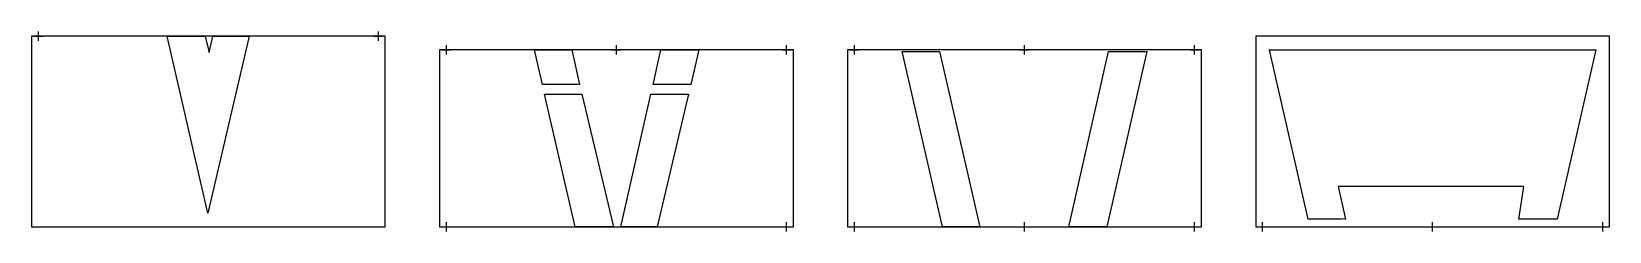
# Model space of a CAD drawing. Header units: inches. Extents: x 0 to 349, y -1 to 43.
import ezdxf

# ---------------------------------------------------------------- set-up
doc = ezdxf.new("R2010")
doc.units = ezdxf.units.IN
doc.header["$MEASUREMENT"] = 0
doc.layers.add('CUT', color=1, linetype='Continuous')
doc.layers.add('REG', color=5, linetype='Continuous')

msp = doc.modelspace()

# ---------------------------------------------------------------- linework, layer by layer
at = {"layer": 'CUT'}
for points in [[(39.25, 38.41), (40.06, 42), (48.11, 42), (38.92, 3), (29.94, 42), (38.39, 42)], [(121.11, 31.36), (120.94, 31.37), (120.65, 31.4), (120.51, 31.38), (120.08, 31.36), (113.54, 31.37), (113.51, 31.37), (113.07, 31.37), (112.88, 31.37), (111.13, 39), (119.36, 39)], [(145.66, 31.37), (145.04, 31.37), (145, 31.36), (138.21, 31.36), (138, 31.37), (137.34, 31.36), (139.07, 39), (147.42, 39)], [(193.1, 38.59), (193.29, 38.61), (200.66, 38.6), (209.53, 0), (201.29, 0), (192.41, 38.6), (192.59, 38.6)], [(245.9, 38.59), (246, 38.58), (246.27, 38.6), (246.45, 38.6), (237.59, 0), (229.24, 0), (238, 38.6), (245.48, 38.61)], [(328.64, 1.71), (329.74, 8.89), (288.71, 8.89), (290.34, 1.72), (290.16, 1.72), (289.79, 1.73), (289.46, 1.71), (282.09, 1.71), (273.6, 38.63), (273.51, 39), (345.68, 39), (345.68, 39), (337.11, 1.71)], [(113.85, 29.23), (113.97, 29.24), (114.33, 29.26), (120.87, 29.26), (120.91, 29.26), (121.4, 29.26), (121.59, 29.26), (128.56, 0), (120.11, 0), (113.37, 29.25), (113.56, 29.25)], [(136.87, 29.26), (145.18, 29.26), (138.28, 0), (130.23, 0)]]:
    msp.add_lwpolyline(points, close=True, dxfattribs=at)
at = {"layer": 'REG'}
for points in [[(0, 0), (78.17, 0), (78.17, 42), (0, 42)], [(270.51, 0), (348.68, 0), (348.68, 42), (270.51, 42)], [(90.17, 0), (168.34, 0), (168.34, 39), (90.17, 39)], [(180.34, 0), (258.51, 0), (258.51, 39), (180.34, 39)]]:
    msp.add_lwpolyline(points, close=True, dxfattribs=at)
for points in [[(0.5, 42), (2.5, 42)], [(1.5, 41), (1.5, 43)], [(75.67, 42), (77.67, 42)], [(76.67, 41), (76.67, 43)], [(90.67, 39), (92.67, 39)], [(91.67, 38), (91.67, 40)], [(128.25, 39), (130.25, 39)], [(129.25, 38), (129.25, 40)], [(165.84, 39), (167.84, 39)], [(166.84, 38), (166.84, 40)], [(180.84, 39), (182.84, 39)], [(181.84, 38), (181.84, 40)], [(218.42, 39), (220.42, 39)], [(219.42, 38), (219.42, 40)], [(256.01, 39), (258.01, 39)], [(257.01, 38), (257.01, 40)], [(90.67, 0), (92.67, 0)], [(91.67, -1), (91.67, 1)], [(165.84, 0), (167.84, 0)], [(166.84, -1), (166.84, 1)], [(180.84, 0), (182.84, 0)], [(181.84, -1), (181.84, 1)], [(218.42, 0), (220.42, 0)], [(219.42, -1), (219.42, 1)], [(256.01, 0), (258.01, 0)], [(257.01, -1), (257.01, 1)], [(271.01, 0), (273.01, 0)], [(272.01, -1), (272.01, 1)], [(308.59, 0), (310.59, 0)], [(309.59, -1), (309.59, 1)], [(346.18, 0), (348.18, 0)], [(347.18, -1), (347.18, 1)]]:
    msp.add_lwpolyline(points, dxfattribs=at)

doc.saveas('drawing.dxf')
